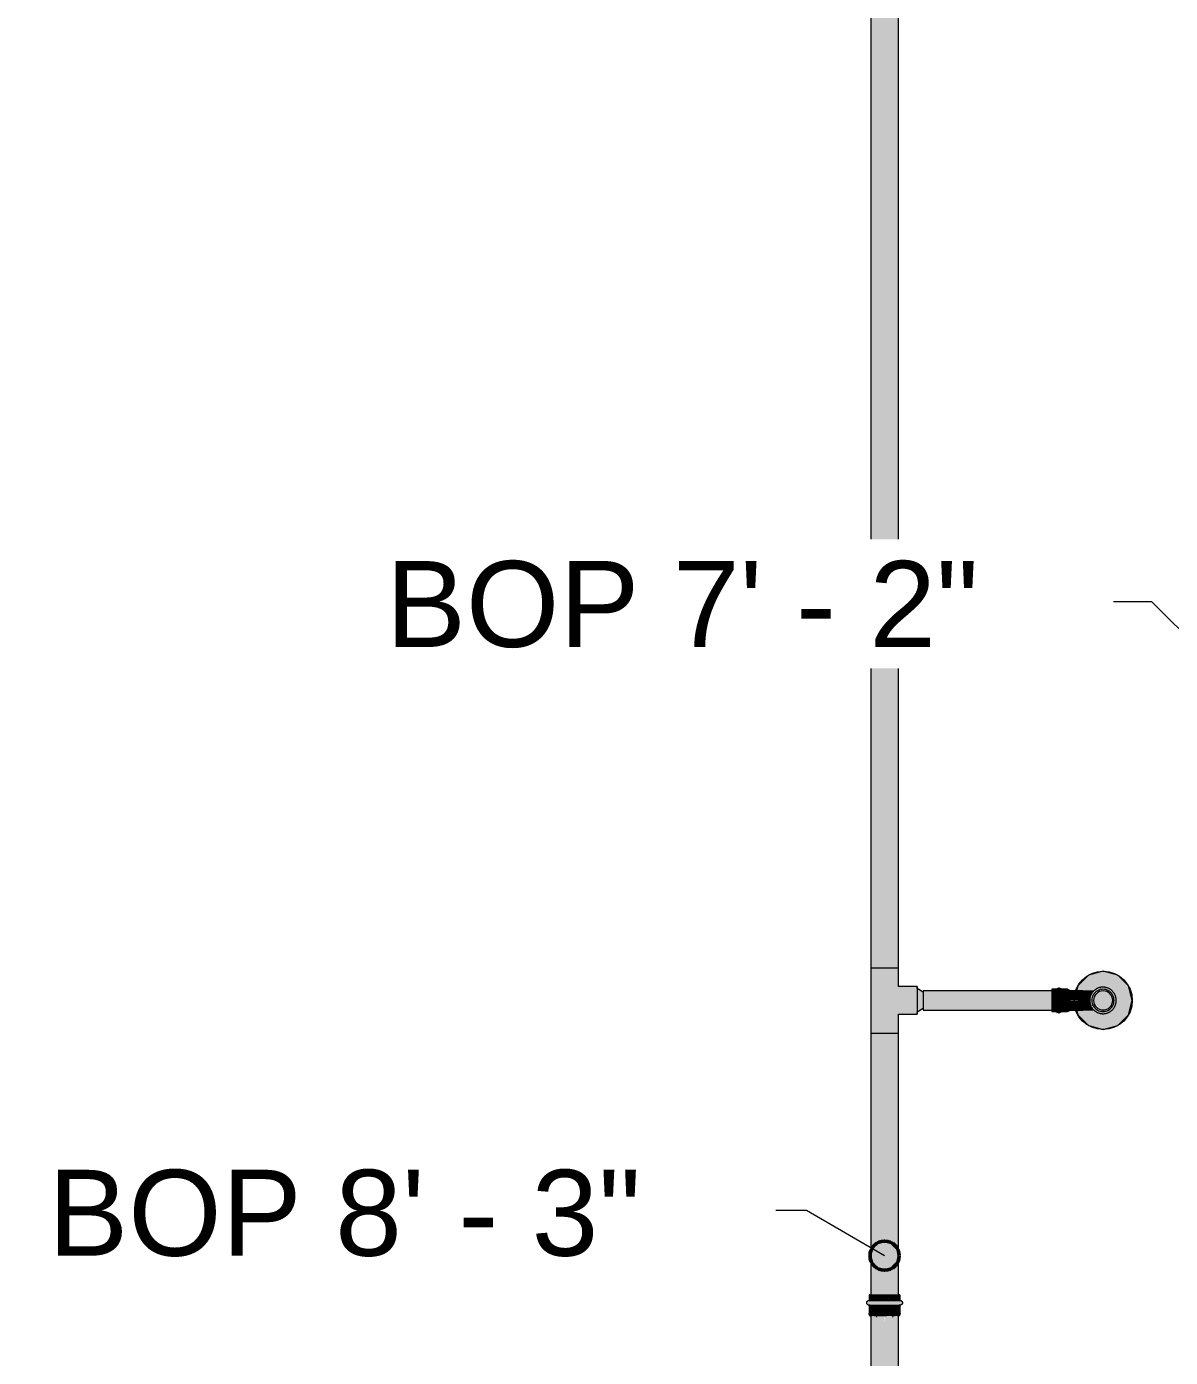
# Model space of a CAD drawing. Header units: inches. Extents: x -3385 to 41, y 7 to 1342.
# Drawn here: x -377.9 to -299.4, y 223.2 to 314.6 of the extents above; entities that cross this region are included whole.
import ezdxf

# ---------------------------------------------------------------- set-up
doc = ezdxf.new("R2010")
doc.units = ezdxf.units.IN
doc.header["$MEASUREMENT"] = 0
for name, color, linetype, lineweight in [('A-ANNO-NOTE', 131, 'Continuous', 9), ('G-ANNO-DIMS', 111, 'Continuous', 9), ('P-PIPE', 3, 'Continuous', 9)]:
    doc.layers.add(name, color=color, linetype=linetype, lineweight=lineweight)
doc.styles.add('Arial', font='arial.ttf', dxfattribs={"height": 5.901198})

# ---------------------------------------------------------------- blocks, each defined once
blk = doc.blocks.new('Victaulic-VicPress316-Elbow 90-45deg Style P568_P571 - Standard-1202908-LOWER PARKING')
at = {"layer": 'P-PIPE'}
for points in [[(-319, 227.155), (-319, 227.53), (-320.007, 227.53), (-320.007, 227.155), (-319.311, 227.155)], [(-319, 226.826), (-319, 227.155), (-320.047, 227.142), (-320.166, 227.103), (-320.223, 226.99), (-320.165, 226.937), (-320.007, 226.826), (-319.233, 226.826)], [(-319.234, 226.269), (-319, 226.269), (-319.004, 226.826), (-320.007, 226.826), (-320.007, 226.269), (-319.311, 226.269)], [(-319, 226.826), (-317.993, 226.826), (-317.776, 226.99), (-317.834, 227.103), (-318.029, 227.155), (-318.378, 227.155), (-318.378, 227.155), (-319, 227.155), (-319, 226.908)], [(-318.821, 226.269), (-317.993, 226.269), (-317.993, 226.826), (-319, 226.826), (-319, 226.269)], [(-319, 226.051), (-319, 226.269), (-319.311, 226.269), (-319.311, 226.269), (-320.007, 226.269), (-320.03, 226.151), (-319.981, 226.091), (-319.891, 226.051), (-319.82, 226.081), (-319.537, 226.051), (-319.469, 226.068), (-319.211, 226.069), (-319.001, 226.051)], [(-319, 223.661), (-319.007, 226.052), (-319.4, 226.072), (-319.674, 226.071), (-319.832, 226.08), (-319.903, 226.051), (-319.95, 226.075), (-319.936, 223.661), (-319.165, 223.661)], [(-319, 226.051), (-318.993, 226.052), (-318.721, 226.083), (-318.389, 226.06), (-318.269, 226.074), (-318.153, 226.077), (-318.093, 226.053), (-317.993, 226.114), (-317.97, 226.151), (-317.993, 226.269), (-319, 226.269), (-319, 226.099)], [(-319, 223.661), (-318.05, 223.661), (-318.05, 226.075), (-318.109, 226.051), (-318.185, 226.081), (-318.271, 226.074), (-318.345, 226.071), (-318.463, 226.051), (-318.562, 226.067), (-318.796, 226.08), (-319, 226.051), (-319, 225.959)], [(-319, 221.127), (-319, 223.661), (-319.95, 223.661), (-319.95, 223.661), (-319.936, 221.683), (-319.893, 221.57), (-319.823, 221.463), (-319.728, 221.367), (-319.611, 221.285), (-319.475, 221.217), (-319.325, 221.168), (-319.165, 221.138)], [(-319, 221.127), (-318.835, 221.138), (-318.675, 221.168), (-318.525, 221.217), (-318.344, 221.316), (-318.272, 221.367), (-318.177, 221.463), (-318.107, 221.57), (-318.064, 221.683), (-318.05, 221.799), (-318.064, 223.661), (-319, 223.661), (-319, 221.138)], [(-319, 219.61), (-319, 221.127), (-319.165, 221.138), (-319.325, 221.168), (-319.475, 221.217), (-319.622, 221.293), (-319.77, 221.41), (-319.823, 221.463), (-319.893, 221.57), (-319.936, 221.683), (-319.95, 221.799), (-319.948, 220.272), (-319.903, 220.076), (-319.882, 220.052), (-319.809, 219.938), (-319.622, 219.784), (-319.453, 219.697), (-319.234, 219.635), (-319.024, 219.615)], [(-319, 219.61), (-318.974, 219.616), (-318.689, 219.656), (-318.442, 219.739), (-318.378, 219.784), (-318.32, 219.818), (-318.167, 219.967), (-318.08, 220.123), (-318.05, 220.289), (-318.064, 221.683), (-318.107, 221.57), (-318.177, 221.463), (-318.272, 221.367), (-318.389, 221.285), (-318.525, 221.217), (-318.689, 221.165), (-318.835, 221.138), (-319, 221.127), (-319, 219.614)], [(-319.335, 218.568), (-319, 218.58), (-319.009, 218.813), (-319.624, 218.956), (-320.007, 219.33), (-320.007, 219.411), (-320.103, 219.537), (-320.171, 219.636), (-320.178, 219.675), (-320.223, 219.446), (-320.172, 219.223), (-320.08, 219.031), (-319.888, 218.822), (-319.675, 218.683)], [(-319, 218.58), (-318.76, 218.597), (-318.323, 218.684), (-318.12, 218.809), (-317.884, 219.086), (-317.776, 219.446), (-317.828, 219.642), (-317.829, 219.636), (-317.993, 219.41), (-317.993, 219.329), (-318.379, 218.954), (-319, 218.811), (-319, 218.597)], [(-319, 218.315), (-319.001, 218.58), (-319.371, 218.58), (-319.709, 218.706), (-319.925, 218.862), (-320.007, 218.946), (-319.996, 218.822), (-319.622, 218.458), (-319.205, 218.362)], [(-319, 218.315), (-318.378, 218.458), (-317.993, 218.832), (-317.993, 218.953), (-318.153, 218.788), (-318.325, 218.684), (-318.923, 218.586), (-319, 218.568), (-319, 218.543)]]:
    blk.add_hatch(color=256, dxfattribs=at).paths.add_polyline_path(points, flags=0)
h = blk.add_hatch(color=256, dxfattribs=at)
h.paths.add_polyline_path([(-318.795, 227.53), (-318.689, 227.155), (-317.993, 227.155), (-317.993, 227.53), (-318.689, 227.53)], flags=0)
h.paths.add_polyline_path([(-319, 227.155), (-318.729, 227.297), (-318.795, 227.53), (-319, 227.53)], flags=0)
h.paths.add_polyline_path([(-319, 227.155), (-318.689, 227.155), (-318.729, 227.297)], flags=0)
h = blk.add_hatch(color=256, dxfattribs=at)
h.paths.add_polyline_path([(-319.178, 219.274), (-319.096, 219.292), (-319.209, 219.347), (-319.41, 219.399), (-319.536, 219.391), (-319.311, 219.299), (-319.179, 219.274)], flags=0)
h.paths.add_polyline_path([(-319.683, 219.471), (-319.713, 219.525), (-319.863, 219.684), (-319.947, 219.725), (-319.91, 219.665), (-319.706, 219.482)], flags=0)
h.paths.add_polyline_path([(-320.007, 219.849), (-320.007, 220.196), (-320.028, 220.047), (-320.015, 219.86)], flags=0)
h = blk.add_hatch(color=256, dxfattribs=at)
h.paths.add_polyline_path([(-318.891, 219.293), (-318.753, 219.298), (-318.479, 219.383), (-318.468, 219.393), (-318.633, 219.39), (-318.795, 219.34), (-318.882, 219.302)], flags=0)
h.paths.add_polyline_path([(-318.315, 219.473), (-318.271, 219.504), (-318.047, 219.736), (-318.072, 219.728), (-318.185, 219.642), (-318.315, 219.473)], flags=0)
h.paths.add_polyline_path([(-317.993, 219.864), (-317.97, 219.991), (-317.993, 220.196), (-317.993, 219.984)], flags=0)
for p, q in [((-320.059, 227.53), (-320.059, 227.155)), ((-317.941, 227.155), (-317.941, 227.53)), ((-320.059, 226.826), (-320.059, 226.269)), ((-317.941, 226.269), (-317.941, 226.826)), ((-319.95, 226.095), (-319.95, 223.661)), ((-318.05, 223.661), (-318.05, 226.098)), ((-319.95, 221.799), (-319.95, 220.092)), ((-318.05, 220.092), (-318.05, 221.799)), ((-320.059, 219.955), (-320.059, 219.809)), ((-317.941, 219.81), (-317.941, 219.955))]:
    blk.add_line(p, q, dxfattribs=at)
at = {"layer": 'P-PIPE', "flags": 128}
for points in [[(-320.059, 226.826), (-320.066, 226.826), (-320.072, 226.826), (-320.079, 226.827), (-320.085, 226.828), (-320.092, 226.829), (-320.098, 226.831), (-320.104, 226.832), (-320.111, 226.834), (-320.117, 226.836), (-320.123, 226.839), (-320.129, 226.842), (-320.135, 226.844), (-320.141, 226.848), (-320.146, 226.851), (-320.152, 226.855), (-320.157, 226.858), (-320.162, 226.862), (-320.167, 226.867), (-320.172, 226.871), (-320.177, 226.876), (-320.181, 226.881), (-320.186, 226.886), (-320.19, 226.891), (-320.194, 226.896), (-320.197, 226.902), (-320.201, 226.907), (-320.204, 226.913), (-320.207, 226.919), (-320.21, 226.925), (-320.212, 226.931), (-320.215, 226.937), (-320.217, 226.943), (-320.218, 226.95), (-320.22, 226.956), (-320.221, 226.962), (-320.222, 226.969), (-320.223, 226.975), (-320.223, 226.982), (-320.223, 226.989), (-320.223, 226.995), (-320.223, 227.002), (-320.222, 227.008), (-320.222, 227.015), (-320.221, 227.021), (-320.219, 227.028), (-320.218, 227.034), (-320.216, 227.04), (-320.214, 227.047), (-320.211, 227.053), (-320.209, 227.059), (-320.206, 227.065), (-320.203, 227.071), (-320.199, 227.076), (-320.196, 227.082), (-320.192, 227.087), (-320.188, 227.092), (-320.184, 227.098), (-320.179, 227.102), (-320.175, 227.107), (-320.17, 227.112), (-320.165, 227.116), (-320.16, 227.12), (-320.155, 227.124), (-320.149, 227.128), (-320.144, 227.131), (-320.138, 227.135), (-320.132, 227.138), (-320.126, 227.14), (-320.12, 227.143), (-320.114, 227.145), (-320.108, 227.147), (-320.102, 227.149), (-320.095, 227.151), (-320.089, 227.152), (-320.082, 227.153), (-320.076, 227.154), (-320.069, 227.155), (-320.063, 227.155), (-320.059, 227.155)], [(-319, 227.155), (-319.042, 227.155), (-319.085, 227.155), (-319.127, 227.155), (-319.169, 227.155), (-319.21, 227.155), (-319.252, 227.155), (-319.293, 227.155), (-319.333, 227.155), (-319.373, 227.155), (-319.412, 227.155), (-319.451, 227.155), (-319.489, 227.155), (-319.526, 227.155), (-319.562, 227.155), (-319.598, 227.155), (-319.632, 227.155), (-319.666, 227.155), (-319.698, 227.155), (-319.73, 227.155), (-319.76, 227.155), (-319.789, 227.155), (-319.816, 227.155), (-319.843, 227.155), (-319.867, 227.155), (-319.891, 227.155), (-319.913, 227.155), (-319.934, 227.155), (-319.953, 227.155), (-319.971, 227.155), (-319.987, 227.155), (-320.002, 227.155), (-320.015, 227.155), (-320.026, 227.155), (-320.036, 227.155), (-320.044, 227.155), (-320.05, 227.155), (-320.055, 227.155), (-320.058, 227.155), (-320.059, 227.155), (-320.059, 227.155)], [(-320.059, 227.155), (-320.058, 227.155), (-320.056, 227.155), (-320.051, 227.155), (-320.045, 227.155), (-320.038, 227.155), (-320.029, 227.155), (-320.018, 227.155), (-320.005, 227.155)], [(-320.002, 226.826), (-320.015, 226.826), (-320.026, 226.826), (-320.036, 226.826), (-320.044, 226.826), (-320.05, 226.826), (-320.055, 226.826), (-320.058, 226.826), (-320.059, 226.826), (-320.059, 226.826)], [(-320.059, 226.826), (-320.058, 226.826), (-320.056, 226.826), (-320.051, 226.826), (-320.045, 226.826), (-320.038, 226.826), (-320.029, 226.826), (-320.018, 226.826), (-320.005, 226.826), (-319.991, 226.826), (-319.975, 226.826), (-319.958, 226.826), (-319.939, 226.826), (-319.919, 226.826), (-319.897, 226.826), (-319.874, 226.826), (-319.849, 226.826), (-319.823, 226.826), (-319.796, 226.826), (-319.768, 226.826), (-319.738, 226.826), (-319.707, 226.826), (-319.675, 226.826), (-319.642, 226.826), (-319.607, 226.826), (-319.572, 226.826), (-319.536, 226.826), (-319.499, 226.826), (-319.461, 226.826), (-319.423, 226.826), (-319.384, 226.826), (-319.344, 226.826), (-319.304, 226.826), (-319.263, 226.826), (-319.222, 226.826), (-319.18, 226.826), (-319.138, 226.826), (-319.096, 226.826), (-319.054, 226.826), (-319.011, 226.826), (-319, 226.826)], [(-317.941, 227.155), (-317.942, 227.155), (-317.944, 227.155), (-317.949, 227.155), (-317.954, 227.155), (-317.962, 227.155), (-317.971, 227.155), (-317.982, 227.155), (-317.995, 227.155), (-318.009, 227.155), (-318.025, 227.155), (-318.042, 227.155), (-318.061, 227.155), (-318.081, 227.155), (-318.103, 227.155), (-318.126, 227.155), (-318.151, 227.155), (-318.177, 227.155), (-318.204, 227.155), (-318.232, 227.155), (-318.262, 227.155), (-318.293, 227.155), (-318.325, 227.155), (-318.358, 227.155), (-318.393, 227.155), (-318.428, 227.155), (-318.464, 227.155), (-318.501, 227.155), (-318.539, 227.155), (-318.577, 227.155), (-318.616, 227.155), (-318.656, 227.155), (-318.696, 227.155), (-318.737, 227.155), (-318.778, 227.155), (-318.82, 227.155), (-318.862, 227.155), (-318.904, 227.155), (-318.946, 227.155), (-318.989, 227.155), (-319, 227.155)], [(-319, 226.826), (-318.958, 226.826), (-318.915, 226.826), (-318.873, 226.826), (-318.831, 226.826), (-318.79, 226.826), (-318.748, 226.826), (-318.707, 226.826), (-318.667, 226.826), (-318.627, 226.826), (-318.588, 226.826), (-318.549, 226.826), (-318.511, 226.826), (-318.474, 226.826), (-318.437, 226.826), (-318.402, 226.826), (-318.368, 226.826), (-318.334, 226.826), (-318.302, 226.826), (-318.27, 226.826), (-318.24, 226.826), (-318.211, 226.826), (-318.184, 226.826), (-318.157, 226.826), (-318.132, 226.826), (-318.109, 226.826), (-318.087, 226.826), (-318.066, 226.826), (-318.047, 226.826), (-318.029, 226.826), (-318.013, 226.826), (-317.998, 226.826), (-317.985, 226.826), (-317.974, 226.826), (-317.964, 226.826), (-317.956, 226.826), (-317.95, 226.826), (-317.945, 226.826), (-317.942, 226.826), (-317.941, 226.826), (-317.941, 226.826)], [(-317.998, 227.155), (-317.985, 227.155), (-317.974, 227.155), (-317.964, 227.155), (-317.956, 227.155), (-317.95, 227.155), (-317.945, 227.155), (-317.942, 227.155), (-317.941, 227.155), (-317.941, 227.155)], [(-317.941, 226.826), (-317.942, 226.826), (-317.944, 226.826), (-317.949, 226.826), (-317.954, 226.826), (-317.962, 226.826), (-317.971, 226.826), (-317.982, 226.826), (-317.995, 226.826)], [(-317.941, 227.155), (-317.934, 227.155), (-317.928, 227.154), (-317.921, 227.154), (-317.915, 227.153), (-317.908, 227.152), (-317.902, 227.15), (-317.896, 227.148), (-317.889, 227.147), (-317.883, 227.144), (-317.877, 227.142), (-317.871, 227.139), (-317.865, 227.136), (-317.859, 227.133), (-317.854, 227.13), (-317.848, 227.126), (-317.843, 227.122), (-317.838, 227.118), (-317.832, 227.114), (-317.828, 227.11), (-317.823, 227.105), (-317.818, 227.1), (-317.814, 227.095), (-317.81, 227.09), (-317.806, 227.085), (-317.803, 227.079), (-317.799, 227.074), (-317.796, 227.068), (-317.793, 227.062), (-317.79, 227.056), (-317.788, 227.05), (-317.785, 227.044), (-317.783, 227.038), (-317.782, 227.031), (-317.78, 227.025), (-317.779, 227.018), (-317.778, 227.012), (-317.777, 227.005), (-317.777, 226.999), (-317.776, 226.992), (-317.777, 226.986), (-317.777, 226.979), (-317.777, 226.972), (-317.778, 226.966), (-317.779, 226.959), (-317.781, 226.953), (-317.782, 226.947), (-317.784, 226.94), (-317.786, 226.934), (-317.789, 226.928), (-317.791, 226.922), (-317.794, 226.916), (-317.797, 226.91), (-317.801, 226.905), (-317.804, 226.899), (-317.808, 226.894), (-317.812, 226.888), (-317.816, 226.883), (-317.821, 226.878), (-317.825, 226.874), (-317.83, 226.869), (-317.835, 226.865), (-317.84, 226.861), (-317.845, 226.857), (-317.851, 226.853), (-317.856, 226.849), (-317.862, 226.846), (-317.868, 226.843), (-317.874, 226.84), (-317.88, 226.838), (-317.886, 226.835), (-317.892, 226.833), (-317.898, 226.831), (-317.905, 226.83), (-317.911, 226.829), (-317.918, 226.828), (-317.924, 226.827), (-317.931, 226.826), (-317.937, 226.826), (-317.941, 226.826)], [(-319.95, 226.051), (-319.959, 226.058), (-319.967, 226.065), (-319.975, 226.073), (-319.983, 226.08), (-319.99, 226.088), (-319.997, 226.097), (-320.004, 226.105), (-320.01, 226.114), (-320.016, 226.123), (-320.022, 226.132), (-320.027, 226.142), (-320.032, 226.152), (-320.037, 226.161), (-320.041, 226.172), (-320.045, 226.182), (-320.048, 226.192), (-320.051, 226.203), (-320.053, 226.213), (-320.055, 226.224), (-320.057, 226.235), (-320.058, 226.246), (-320.059, 226.257), (-320.059, 226.267), (-320.059, 226.269)], [(-317.941, 226.269), (-317.941, 226.259), (-317.942, 226.248), (-317.943, 226.237), (-317.944, 226.226), (-317.946, 226.215), (-317.949, 226.205), (-317.952, 226.194), (-317.955, 226.184), (-317.958, 226.173), (-317.962, 226.163), (-317.967, 226.153), (-317.972, 226.144), (-317.977, 226.134), (-317.983, 226.125), (-317.989, 226.116), (-317.995, 226.107), (-318.002, 226.098), (-318.009, 226.09), (-318.016, 226.082), (-318.024, 226.074), (-318.032, 226.066), (-318.04, 226.059), (-318.048, 226.053), (-318.05, 226.051)], [(-319.95, 223.661), (-319.95, 223.556), (-319.95, 223.451), (-319.95, 223.346), (-319.95, 223.242), (-319.95, 223.138), (-319.95, 223.035), (-319.95, 222.933), (-319.95, 222.833), (-319.95, 222.734), (-319.95, 222.636), (-319.95, 222.54), (-319.95, 222.445), (-319.95, 222.353), (-319.95, 222.262), (-319.95, 222.174), (-319.95, 222.089), (-319.95, 222.006), (-319.95, 221.925), (-319.95, 221.847), (-319.95, 221.799)], [(-318.05, 221.799), (-318.05, 221.875), (-318.05, 221.954), (-318.05, 222.036), (-318.05, 222.12), (-318.05, 222.206), (-318.05, 222.295), (-318.05, 222.386), (-318.05, 222.479), (-318.05, 222.574), (-318.05, 222.671), (-318.05, 222.77), (-318.05, 222.869), (-318.05, 222.97), (-318.05, 223.073), (-318.05, 223.176), (-318.05, 223.28), (-318.05, 223.384), (-318.05, 223.489), (-318.05, 223.594), (-318.05, 223.661)], [(-320.007, 220.214), (-320.018, 220.186), (-320.03, 220.151), (-320.04, 220.114), (-320.048, 220.078), (-320.053, 220.041), (-320.057, 220.003), (-320.059, 219.965), (-320.059, 219.955)], [(-317.941, 219.955), (-317.942, 219.993), (-317.945, 220.03), (-317.95, 220.068), (-317.958, 220.105), (-317.967, 220.141), (-317.978, 220.177), (-317.992, 220.212)], [(-320.181, 219.687), (-320.193, 219.65), (-320.203, 219.612), (-320.212, 219.573), (-320.218, 219.535), (-320.222, 219.495), (-320.223, 219.456), (-320.223, 219.417), (-320.22, 219.378), (-320.215, 219.339), (-320.208, 219.3), (-320.199, 219.262), (-320.187, 219.224), (-320.174, 219.187), (-320.159, 219.15), (-320.141, 219.114), (-320.122, 219.079), (-320.101, 219.045), (-320.078, 219.011), (-320.054, 218.979), (-320.028, 218.947), (-320, 218.916), (-319.971, 218.887), (-319.94, 218.858), (-319.908, 218.831), (-319.875, 218.805), (-319.84, 218.779), (-319.805, 218.755), (-319.768, 218.732), (-319.73, 218.711), (-319.691, 218.69), (-319.651, 218.671), (-319.61, 218.652), (-319.569, 218.636), (-319.526, 218.62), (-319.483, 218.605), (-319.439, 218.592), (-319.395, 218.58), (-319.35, 218.57), (-319.304, 218.56), (-319.259, 218.552), (-319.212, 218.546), (-319.166, 218.54), (-319.119, 218.536), (-319.072, 218.534), (-319.025, 218.532), (-319, 218.532)], [(-319, 218.532), (-318.953, 218.533), (-318.906, 218.535), (-318.859, 218.538), (-318.813, 218.543), (-318.766, 218.549), (-318.72, 218.556), (-318.675, 218.565), (-318.629, 218.574), (-318.585, 218.586), (-318.54, 218.598), (-318.497, 218.612), (-318.454, 218.627), (-318.412, 218.643), (-318.371, 218.661), (-318.33, 218.679), (-318.291, 218.699), (-318.252, 218.72), (-318.215, 218.743), (-318.179, 218.766), (-318.143, 218.791), (-318.109, 218.817), (-318.077, 218.843), (-318.045, 218.871), (-318.016, 218.9), (-317.987, 218.93), (-317.96, 218.961), (-317.935, 218.993), (-317.911, 219.026), (-317.889, 219.06), (-317.869, 219.095), (-317.85, 219.13), (-317.834, 219.167), (-317.819, 219.204), (-317.807, 219.241), (-317.797, 219.279), (-317.788, 219.318), (-317.782, 219.357), (-317.778, 219.396), (-317.777, 219.435), (-317.777, 219.474), (-317.78, 219.513), (-317.785, 219.552), (-317.792, 219.591), (-317.801, 219.629), (-317.812, 219.667), (-317.819, 219.687)]]:
    blk.add_lwpolyline(points, dxfattribs=at)
at = {"layer": 'P-PIPE'}
for centre, major_axis, ratio, start_param, end_param in [((-319, 227.53), (1.059, 0), 0.000191, 2.827433, 4.712389), ((-319, 227.53), (1.059, 0), 0.000191, 4.712389, 6.597345), ((-319, 227.155), (1.059, 0), 0.000191, 2.827433, 4.712389), ((-319, 226.826), (1.059, 0), 0.000191, 2.827433, 4.712389), ((-319, 227.155), (-1.059, 0), 0.000191, 1.570796, 3.455752), ((-319, 226.826), (1.059, 0), 0.000191, 4.712389, 6.597345), ((-319, 226.051), (0.95, 0), 0.000191, 4.055861, 4.108072), ((-319, 226.051), (0.95, 0), 0.000191, 5.316706, 5.368917), ((-319, 219.562), (1.059, 0), 0.707242, 3.310828, 3.455752), ((-319, 219.562), (1.059, 0), 0.707242, 5.969026, 6.113249), ((-319, 219.064), (1.059, 0), 0.707242, 3.236658, 4.712389), ((-319, 219.064), (1.059, 0), 0.707242, 4.712389, 6.190889)]:
    blk.add_ellipse(centre, major_axis=major_axis, ratio=ratio, start_param=start_param, end_param=end_param, dxfattribs=at)
blk = doc.blocks.new('Victaulic-VicPress316-Elbow 90-45deg Style P568_P571 - Standard-1203203-LOWER PARKING')
at = {"layer": 'P-PIPE'}
for points in [[(-307.523, 247.743), (-307.185, 247.743), (-307.184, 248.509), (-307.52, 248.509), (-307.523, 247.878)], [(-307.185, 247.743), (-306.894, 247.743), (-306.892, 248.511), (-306.951, 248.608), (-307.036, 248.654), (-307.137, 248.592), (-307.181, 248.509), (-307.184, 247.878)], [(-306.894, 247.743), (-306.442, 247.743), (-306.44, 248.509), (-306.891, 248.496), (-306.893, 247.844)], [(-306.224, 247.743), (-306.226, 247.756), (-306.252, 247.918), (-306.242, 248.098), (-306.247, 248.173), (-306.225, 248.212), (-306.254, 248.335), (-306.245, 248.385), (-306.222, 248.401), (-306.3, 248.462), (-306.439, 248.509), (-306.442, 247.743), (-306.272, 247.743)], [(-303.101, 247.743), (-303.116, 247.91), (-303.174, 248.092), (-303.343, 248.361), (-303.55, 248.523), (-303.68, 248.592), (-303.854, 248.637), (-304.034, 248.654), (-304.192, 248.602), (-304.346, 248.592), (-304.557, 248.47), (-304.683, 248.361), (-304.863, 248.071), (-304.909, 247.91), (-304.923, 247.743), (-304.78, 247.746), (-304.555, 248.285), (-304.013, 248.509), (-303.471, 248.285), (-303.247, 247.743), (-303.174, 247.743)], [(-303.269, 247.743), (-303.25, 247.746), (-303.473, 248.285), (-304.015, 248.509), (-304.557, 248.285), (-304.781, 247.743), (-304.672, 247.743), (-304.657, 247.799), (-304.629, 247.945), (-304.568, 248.083), (-304.432, 248.238), (-304.301, 248.323), (-304.173, 248.377), (-304.003, 248.4), (-303.833, 248.379), (-303.67, 248.311), (-303.533, 248.204), (-303.423, 248.053), (-303.366, 247.916), (-303.342, 247.743)], [(-307.52, 246.976), (-307.182, 246.99), (-307.185, 247.743), (-307.523, 247.743), (-307.52, 246.99)], [(-307.036, 246.831), (-306.937, 246.894), (-306.89, 246.976), (-306.894, 247.743), (-307.185, 247.743), (-307.181, 246.976), (-307.127, 246.878), (-307.037, 246.832)], [(-306.89, 246.976), (-306.439, 246.99), (-306.442, 247.743), (-306.894, 247.743), (-306.891, 247.016)], [(-306.439, 246.976), (-306.36, 246.99), (-306.224, 247.086), (-306.254, 247.125), (-306.243, 247.219), (-306.227, 247.283), (-306.246, 247.32), (-306.247, 247.518), (-306.244, 247.627), (-306.224, 247.743), (-306.442, 247.743), (-306.439, 246.99)], [(-305.581, 247.743), (-305.396, 247.743), (-305.393, 248.4), (-306.24, 248.389), (-306.257, 248.376), (-306.239, 248.256), (-306.227, 248.203), (-306.247, 248.173), (-306.246, 247.977), (-306.252, 247.901), (-306.224, 247.743)], [(-303.991, 246.831), (-303.834, 246.883), (-303.68, 246.894), (-303.473, 247.012), (-303.343, 247.124), (-303.162, 247.414), (-303.174, 247.743), (-303.248, 247.739), (-303.473, 247.2), (-304.015, 246.976), (-304.557, 247.201), (-304.781, 247.743), (-304.852, 247.743), (-304.863, 247.414), (-304.683, 247.124), (-304.48, 246.965), (-304.346, 246.894), (-304.171, 246.849)], [(-304.015, 246.976), (-303.473, 247.201), (-303.248, 247.743), (-303.343, 247.743), (-303.364, 247.576), (-303.433, 247.411), (-303.544, 247.272), (-303.676, 247.172), (-303.827, 247.109), (-304.023, 247.089), (-304.167, 247.107), (-304.338, 247.175), (-304.488, 247.299), (-304.581, 247.424), (-304.644, 247.585), (-304.672, 247.743), (-304.78, 247.739), (-304.557, 247.201), (-304.278, 247.085)], [(-303.261, 247.775), (-303.262, 247.779), (-303.283, 247.828)]]:
    blk.add_hatch(color=256, dxfattribs=at).paths.add_polyline_path(points, flags=0)
h = blk.add_hatch(color=256, dxfattribs=at)
h.paths.add_polyline_path([(-305.396, 247.518), (-305.396, 247.518), (-305.396, 247.518)], flags=0)
h.paths.add_polyline_path([(-306.219, 247.085), (-305.393, 247.097), (-305.396, 247.743), (-306.226, 247.73), (-306.252, 247.568), (-306.242, 247.387), (-306.247, 247.313), (-306.225, 247.273), (-306.255, 247.169), (-306.253, 247.107), (-306.221, 247.085)], flags=0)
h = blk.add_hatch(color=256, dxfattribs=at)
h.paths.add_polyline_path([(-305.396, 247.743), (-304.925, 247.743), (-304.891, 247.975), (-304.837, 248.117), (-304.683, 248.361), (-304.638, 248.4), (-305.393, 248.39), (-305.396, 247.857)], flags=0)
h.paths.add_polyline_path([(-304.672, 247.743), (-304.667, 247.743), (-304.668, 247.752)], flags=0)
h = blk.add_hatch(color=256, dxfattribs=at)
h.paths.add_polyline_path([(-305.393, 247.085), (-304.647, 247.093), (-304.683, 247.124), (-304.863, 247.414), (-304.863, 247.743), (-305.396, 247.743), (-305.393, 247.095)], flags=0)
h.paths.add_polyline_path([(-305.393, 247.095), (-305.393, 247.095), (-305.393, 247.095)], flags=0)
for p, q in [((-307.181, 248.509), (-307.52, 248.509)), ((-306.439, 248.509), (-306.89, 248.509)), ((-306.439, 248.509), (-306.221, 248.4)), ((-304.012, 248.509), (-304.013, 248.509)), ((-304.008, 248.509), (-304.01, 248.509)), ((-305.393, 248.4), (-306.288, 248.4)), ((-304.004, 248.4), (-304.008, 248.4)), ((-307.52, 246.976), (-307.181, 246.976)), ((-306.89, 246.976), (-306.439, 246.976)), ((-306.439, 246.976), (-306.221, 247.085)), ((-306.285, 247.085), (-305.393, 247.085)), ((-304.016, 246.976), (-304.015, 246.976)), ((-304.014, 246.976), (-304.012, 246.976)), ((-304.011, 247.085), (-304.007, 247.085)), ((-303.972, 247.086), (-303.999, 247.085))]:
    blk.add_line(p, q, dxfattribs=at)
at = {"layer": 'P-PIPE', "flags": 128}
for points in [[(-306.889, 248.469), (-306.89, 248.479), (-306.89, 248.488), (-306.89, 248.495), (-306.89, 248.502), (-306.89, 248.507), (-306.89, 248.513), (-306.891, 248.52), (-306.9, 248.562), (-307.18, 248.529), (-307.181, 248.516), (-307.182, 248.51), (-307.182, 248.505), (-307.182, 248.499), (-307.182, 248.492), (-307.182, 248.484), (-307.182, 248.475), (-307.183, 248.465), (-307.183, 248.453), (-307.183, 248.441), (-307.183, 248.428), (-307.183, 248.413), (-307.183, 248.398), (-307.183, 248.381), (-307.183, 248.363), (-307.183, 248.345), (-307.184, 248.325), (-307.184, 248.305), (-307.184, 248.283), (-307.184, 248.261), (-307.184, 248.238), (-307.184, 248.214), (-307.184, 248.19), (-307.184, 248.164), (-307.184, 248.138), (-307.184, 248.112), (-307.184, 248.084), (-307.184, 248.057), (-307.184, 248.028), (-307.184, 248), (-307.184, 247.971), (-307.185, 247.941), (-307.185, 247.911), (-307.185, 247.881), (-307.185, 247.851), (-307.185, 247.821), (-307.185, 247.79), (-307.185, 247.759), (-307.185, 247.743)], [(-303.101, 247.743), (-303.101, 247.779), (-303.104, 247.816), (-303.107, 247.852), (-303.112, 247.888), (-303.119, 247.924), (-303.127, 247.96), (-303.136, 247.995), (-303.147, 248.03), (-303.159, 248.064), (-303.173, 248.098), (-303.187, 248.131), (-303.204, 248.164), (-303.221, 248.196), (-303.24, 248.227), (-303.26, 248.258), (-303.281, 248.287), (-303.303, 248.316), (-303.327, 248.344), (-303.352, 248.371), (-303.377, 248.397), (-303.404, 248.422), (-303.432, 248.446), (-303.46, 248.468), (-303.49, 248.49), (-303.52, 248.51), (-303.551, 248.529), (-303.583, 248.547), (-303.615, 248.564), (-303.648, 248.579), (-303.682, 248.593), (-303.716, 248.605), (-303.751, 248.616), (-303.786, 248.626), (-303.822, 248.635), (-303.858, 248.641), (-303.894, 248.647), (-303.93, 248.651), (-303.966, 248.654), (-304.003, 248.655), (-304.039, 248.654), (-304.076, 248.653), (-304.112, 248.649), (-304.148, 248.645), (-304.184, 248.638), (-304.22, 248.631), (-304.255, 248.622), (-304.29, 248.612), (-304.325, 248.6), (-304.359, 248.587), (-304.392, 248.572), (-304.425, 248.556), (-304.457, 248.539), (-304.489, 248.521), (-304.519, 248.501), (-304.549, 248.48), (-304.578, 248.458), (-304.607, 248.435), (-304.634, 248.411), (-304.66, 248.385), (-304.685, 248.359), (-304.709, 248.331), (-304.732, 248.303), (-304.754, 248.274), (-304.775, 248.244), (-304.794, 248.213), (-304.812, 248.181), (-304.829, 248.149), (-304.845, 248.116), (-304.859, 248.082), (-304.872, 248.048), (-304.883, 248.014), (-304.894, 247.979), (-304.902, 247.943), (-304.91, 247.907), (-304.915, 247.871), (-304.92, 247.835), (-304.923, 247.799), (-304.924, 247.762), (-304.925, 247.743)], [(-307.185, 247.743), (-307.185, 247.712), (-307.185, 247.681), (-307.185, 247.651), (-307.185, 247.621), (-307.185, 247.59), (-307.185, 247.56), (-307.185, 247.531), (-307.184, 247.501), (-307.184, 247.472), (-307.184, 247.444), (-307.184, 247.416), (-307.184, 247.388), (-307.184, 247.362), (-307.184, 247.335), (-307.184, 247.31), (-307.184, 247.285), (-307.184, 247.26), (-307.184, 247.237), (-307.184, 247.214), (-307.184, 247.192), (-307.184, 247.171), (-307.183, 247.151), (-307.183, 247.132), (-307.183, 247.114), (-307.183, 247.097), (-307.183, 247.081), (-307.183, 247.066), (-307.183, 247.052), (-307.183, 247.039), (-307.183, 247.027), (-307.182, 247.016), (-307.182, 247.006), (-307.182, 246.998), (-307.182, 246.99), (-307.182, 246.984), (-307.182, 246.978), (-307.182, 246.973), (-307.181, 246.965), (-307.172, 246.924), (-306.892, 246.956), (-306.89, 246.969), (-306.89, 246.975), (-306.89, 246.981), (-306.89, 246.987), (-306.89, 246.994), (-306.89, 247.002), (-306.889, 247.011)], [(-305.393, 248.4), (-305.337, 248.4), (-305.282, 248.4), (-305.226, 248.4), (-305.171, 248.4), (-305.116, 248.4), (-305.062, 248.4), (-305.008, 248.4), (-304.955, 248.4), (-304.903, 248.4), (-304.851, 248.4), (-304.8, 248.4), (-304.75, 248.4), (-304.702, 248.4), (-304.654, 248.4), (-304.638, 248.4)], [(-304.925, 247.743), (-304.924, 247.706), (-304.922, 247.67), (-304.918, 247.634), (-304.913, 247.597), (-304.906, 247.562), (-304.898, 247.526), (-304.889, 247.491), (-304.878, 247.456), (-304.866, 247.421), (-304.853, 247.388), (-304.838, 247.354), (-304.822, 247.322), (-304.804, 247.29), (-304.785, 247.258), (-304.765, 247.228), (-304.744, 247.198), (-304.722, 247.169), (-304.698, 247.141), (-304.674, 247.114), (-304.648, 247.089), (-304.621, 247.064), (-304.594, 247.04), (-304.565, 247.017), (-304.536, 246.996), (-304.505, 246.975), (-304.474, 246.956), (-304.442, 246.938), (-304.41, 246.922), (-304.377, 246.907), (-304.343, 246.893), (-304.309, 246.88), (-304.274, 246.869), (-304.239, 246.859), (-304.203, 246.851), (-304.168, 246.844), (-304.132, 246.839), (-304.095, 246.835), (-304.059, 246.832), (-304.022, 246.831), (-303.986, 246.831), (-303.95, 246.833), (-303.913, 246.836), (-303.877, 246.841), (-303.841, 246.847), (-303.805, 246.855), (-303.77, 246.864), (-303.735, 246.874), (-303.701, 246.886), (-303.667, 246.899), (-303.633, 246.913), (-303.6, 246.929), (-303.568, 246.946), (-303.537, 246.965), (-303.506, 246.985), (-303.476, 247.005), (-303.447, 247.027), (-303.419, 247.051), (-303.391, 247.075), (-303.365, 247.1), (-303.34, 247.127), (-303.316, 247.154), (-303.293, 247.182), (-303.271, 247.212), (-303.251, 247.242), (-303.231, 247.273), (-303.213, 247.304), (-303.196, 247.337), (-303.18, 247.37), (-303.166, 247.403), (-303.153, 247.437), (-303.142, 247.472), (-303.132, 247.507), (-303.123, 247.542), (-303.116, 247.578), (-303.11, 247.614), (-303.105, 247.65), (-303.102, 247.687), (-303.101, 247.723), (-303.101, 247.743)], [(-304.007, 248.4), (-304.006, 248.4), (-304.006, 248.4)], [(-304.646, 247.085), (-304.694, 247.085), (-304.742, 247.085), (-304.792, 247.085), (-304.842, 247.085), (-304.894, 247.085), (-304.946, 247.085), (-304.999, 247.085), (-305.053, 247.085), (-305.107, 247.085), (-305.162, 247.085), (-305.217, 247.085), (-305.272, 247.085), (-305.328, 247.085), (-305.384, 247.085), (-305.393, 247.085)], [(-304.006, 247.085), (-304.007, 247.085), (-304.01, 247.085), (-304.016, 247.085)]]:
    blk.add_lwpolyline(points, dxfattribs=at)
at = {"layer": 'P-PIPE'}
for centre, major_axis, ratio, start_param, end_param in [((-307.52, 247.743), (0, 0.767), 0.004167, 0, 1.570787), ((-307.181, 247.743), (0, 0.767), 0.004167, 0, 1.570787), ((-306.89, 247.743), (0, 0.767), 0.004167, 0, 1.570787), ((-304.015, 247.743), (0.002, 0.766), 0.999991, 4.714564, 7.856157), ((-304.013, 247.743), (0.002, 0.766), 0.999991, 0, 0.002175), ((-307.52, 247.743), (0, 0.766), 0.004167, 1.570787, 3.141584), ((-307.181, 247.743), (0, 0.766), 0.004167, 1.570787, 3.141584), ((-306.89, 247.743), (0, 0.766), 0.004167, 1.570787, 3.141584), ((-304.015, 247.743), (0.002, 0.766), 0.999991, 1.572971, 4.714564), ((-304.015, 247.743), (0.001, 0.657), 0.999991, 1.529072, 1.572971), ((-304.015, 247.743), (0.001, 0.657), 0.999991, 1.572971, 1.6131), ((-304.015, 247.743), (0.001, 0.657), 0.999991, 0.759464, 0.819305), ((-304.015, 247.743), (0.001, 0.657), 0.999991, 0, 0.002175), ((-304.015, 247.743), (0.001, 0.657), 0.999991, 2.322868, 2.35837), ((-304.015, 247.743), (0.001, 0.657), 0.999991, 3.141593, 3.143768)]:
    blk.add_ellipse(centre, major_axis=major_axis, ratio=ratio, start_param=start_param, end_param=end_param, dxfattribs=at)

msp = doc.modelspace()

# ---------------------------------------------------------------- hatches: boundary and pattern name
at = {"layer": 'A-ANNO-NOTE'}
h = msp.add_hatch(color=256, dxfattribs=at)
edge = h.paths.add_edge_path(flags=0)
edge.add_arc((-304, 247.743), 2, 0, 360)
msp.add_hatch(color=256, dxfattribs=at).paths.add_polyline_path([(-304, 245.743), (-303, 246.011), (-302.268, 246.743), (-302, 247.743), (-302.268, 248.743), (-303, 249.475), (-304, 249.743), (-305, 249.475), (-305.732, 248.743), (-306, 247.743), (-305.732, 246.743), (-305, 246.011), (-304.923, 245.99)], flags=0)
at = {"layer": 'P-PIPE'}
for points in [[(-319, 249.983), (-319, 389.495), (-319.95, 389.498), (-319.95, 249.987), (-319.475, 249.983), (-319.246, 249.983)], [(-319, 249.983), (-318.05, 249.987), (-318.05, 389.499), (-318.528, 389.495), (-319, 389.495), (-319, 249.983)], [(-319.004, 245.495), (-318.049, 245.499), (-318.049, 246.792), (-318.47, 247.207), (-319.004, 247.739), (-318.049, 248.694), (-318.049, 249.987), (-318.528, 249.983), (-319.951, 249.985), (-319.951, 245.499), (-319.479, 245.495), (-319.25, 245.495)], [(-318.049, 246.792), (-316.756, 246.792), (-316.759, 247.264), (-316.756, 248.694), (-318.049, 248.694), (-319.004, 247.739), (-318.083, 246.823)], [(-316.756, 246.792), (-316.758, 248.586), (-316.76, 247.493), (-316.757, 246.823)], [(-316.756, 246.93), (-316.351, 247.18), (-316.361, 248.312), (-316.756, 248.555), (-316.757, 247.019)], [(-316.352, 247.743), (-307.523, 247.743), (-307.522, 248.4), (-316.35, 248.39), (-316.352, 247.913)], [(-313.66, 247.085), (-307.521, 247.088), (-307.523, 247.743), (-316.352, 247.743), (-316.35, 247.085)], [(-304.667, 247.739), (-304.657, 247.739), (-304.636, 247.91), (-304.571, 248.069), (-304.467, 248.205), (-304.497, 248.176), (-304.593, 248.034), (-304.648, 247.873), (-304.667, 247.743)], [(-303.997, 247.085), (-303.827, 247.109), (-303.668, 247.175), (-303.533, 247.28), (-303.429, 247.417), (-303.364, 247.576), (-303.343, 247.746), (-303.366, 247.916), (-303.432, 248.074), (-303.537, 248.21), (-303.674, 248.314), (-303.833, 248.379), (-304.003, 248.4), (-304.173, 248.377), (-304.332, 248.311), (-304.467, 248.205), (-304.571, 248.069), (-304.636, 247.91), (-304.657, 247.739), (-304.634, 247.569), (-304.568, 247.411), (-304.463, 247.275), (-304.326, 247.172), (-304.167, 247.107)], [(-304.333, 247.172), (-304.326, 247.172), (-304.463, 247.275), (-304.568, 247.411), (-304.634, 247.569), (-304.627, 247.535), (-304.553, 247.382), (-304.441, 247.253)], [(-319.025, 227.53), (-319, 227.53), (-319, 245.495), (-319.95, 245.498), (-319.936, 227.53), (-319.165, 227.53)], [(-318.982, 227.53), (-318.05, 227.53), (-318.05, 245.499), (-318.528, 245.495), (-319, 245.495), (-319, 227.53)]]:
    msp.add_hatch(color=256, dxfattribs=at).paths.add_polyline_path(points, flags=0)

# ---------------------------------------------------------------- linework, layer by layer
at = {"layer": 'A-ANNO-NOTE'}
for p, q in [((-305, 249.475), (-305.732, 248.743)), ((-304, 249.743), (-305, 249.475)), ((-303, 249.475), (-304, 249.743)), ((-302.268, 248.743), (-303, 249.475)), ((-305.732, 248.743), (-306, 247.743)), ((-302, 247.743), (-302.268, 248.743)), ((-306, 247.743), (-305.732, 246.743)), ((-302.268, 246.743), (-302, 247.743)), ((-305.732, 246.743), (-305, 246.011)), ((-303, 246.011), (-302.268, 246.743)), ((-305, 246.011), (-304.923, 245.99)), ((-304.923, 245.99), (-304, 245.743)), ((-304, 245.743), (-303, 246.011))]:
    msp.add_line(p, q, dxfattribs=at)
msp.add_circle((-304, 247.743), 2, dxfattribs=at)
at = {"layer": 'G-ANNO-DIMS'}
for p, q in [((-300.658, 275.103), (-311.351, 275.103)), ((-291.941, 266.385), (-300.658, 275.103)), ((-324.357, 233.314), (-334.527, 233.314)), ((-319, 230.221), (-324.357, 233.314))]:
    msp.add_line(p, q, dxfattribs=at)
at = {"layer": 'G-ANNO-DIMS', "lineweight": 50}
msp.add_circle((-319, 230.221), 1, dxfattribs=at)
at = {"layer": 'P-PIPE'}
for p, q in [((-319.95, 389.499), (-319.95, 249.987)), ((-318.05, 249.987), (-318.05, 389.499)), ((-319.951, 249.987), (-319.951, 245.499)), ((-318.049, 248.693), (-318.049, 249.987)), ((-316.756, 248.694), (-318.049, 248.694)), ((-316.35, 248.305), (-316.756, 248.555)), ((-307.521, 248.4), (-316.35, 248.4)), ((-304.003, 248.4), (-304.013, 248.4)), ((-318.049, 245.499), (-318.049, 246.792)), ((-318.049, 246.792), (-316.756, 246.792)), ((-316.35, 247.18), (-316.756, 246.93)), ((-316.35, 247.085), (-307.521, 247.085)), ((-304.006, 247.085), (-303.997, 247.085)), ((-319.95, 245.499), (-319.95, 227.53)), ((-318.05, 227.53), (-318.05, 245.499))]:
    msp.add_line(p, q, dxfattribs=at)
for centre, major_axis, ratio, start_param, end_param in [((-319, 249.987), (0.951, 0), 0.004167, 3.141593, 3.399225), ((-319, 249.987), (0.951, 0), 0.004167, 3.404176, 3.661025), ((-319, 249.987), (0.951, 0), 0.004167, 3.665651, 3.922824), ((-319, 249.987), (0.951, 0), 0.004167, 3.927295, 4.184624), ((-319, 249.987), (0.95, 0), 0.004167, 3.926991, 4.183707), ((-319, 249.987), (0.951, 0), 0.004167, 4.188993, 4.446423), ((-319, 249.987), (0.95, 0), 0.004167, 4.18879, 4.445987), ((-319, 249.987), (0.951, 0), 0.004167, 4.450711, 4.708222), ((-319, 249.987), (0.95, 0), 0.004167, 4.45059, 4.708171), ((-319, 249.987), (-0.951, 0), 0.004167, 1.570842, 1.828429), ((-319, 249.987), (0.95, 0), 0.004167, 4.712389, 4.970329), ((-319, 249.987), (0.951, 0), 0.004167, 4.974153, 5.231821), ((-319, 249.987), (0.95, 0), 0.004167, 4.974188, 5.232513), ((-319, 249.987), (0.951, 0), 0.004167, 5.235852, 5.493621), ((-319, 249.987), (0.95, 0), 0.004167, 5.235988, 5.494793), ((-319, 249.987), (0.951, 0), 0.004167, 5.497498, 5.75542), ((-319, 249.987), (0.951, 0), 0.004167, 5.758984, 6.279019), ((-316.756, 247.743), (0, 0.951), 0.004167, 0.004167, 3.141593), ((-316.756, 247.743), (0, 0.951), 0.004167, 5.763753, 6.283185), ((-316.35, 247.743), (0, 0.657), 0.004167, 0, 1.570796), ((-316.35, 247.743), (0, 0.657), 0.004167, 1.570796, 3.141593), ((-304.01, 247.743), (-0.003, 0.657), 0.999998, 1.536775, 1.570796), ((-304, 247.743), (-0.003, 0.657), 0.999998, 0, 1.570796), ((-304, 247.743), (-0.003, 0.657), 0.999998, 1.570796, 3.141593), ((-304, 247.743), (-0.003, 0.657), 0.999998, 4.712389, 6.283185), ((-304, 247.743), (-0.003, 0.657), 0.999998, 3.141593, 4.712389), ((-316.756, 247.743), (0, 0.951), 0.004167, 3.145759, 3.669358), ((-304.01, 247.743), (-0.003, 0.657), 0.999998, 2.322214, 2.356195), ((-319, 245.499), (0.951, 0), 0.004167, 3.141593, 3.399225), ((-319, 245.499), (0.951, 0), 0.004167, 3.404176, 3.661025), ((-319, 245.499), (0.951, 0), 0.004167, 3.665651, 3.922824), ((-319, 245.499), (0.951, 0), 0.004167, 3.927295, 4.184624), ((-319, 245.499), (0.95, 0), 0.004167, 3.926991, 4.183707), ((-319, 245.499), (0.951, 0), 0.004167, 4.188993, 4.446423), ((-319, 245.499), (0.95, 0), 0.004167, 4.18879, 4.445987), ((-319, 245.499), (-0.951, 0), 0.004167, 1.309118, 1.56663), ((-319, 245.499), (0.95, 0), 0.004167, 4.45059, 4.708171), ((-319, 245.499), (0.951, 0), 0.004167, 4.712435, 4.970022), ((-319, 245.499), (0.95, 0), 0.004167, 4.712389, 4.970329), ((-319, 245.499), (0.951, 0), 0.004167, 4.974153, 5.231821), ((-319, 245.499), (0.95, 0), 0.004167, 4.974188, 5.232513), ((-319, 245.499), (0.951, 0), 0.004167, 5.235852, 5.493621), ((-319, 245.499), (0.95, 0), 0.004167, 5.235988, 5.494793), ((-319, 245.499), (0.951, 0), 0.004167, 5.497498, 5.75542), ((-319, 245.499), (0.951, 0), 0.004167, 5.758984, 6.017219), ((-319, 245.499), (0.951, 0), 0.004167, 6.019356, 6.279019)]:
    msp.add_ellipse(centre, major_axis=major_axis, ratio=ratio, start_param=start_param, end_param=end_param, dxfattribs=at)

# ---------------------------------------------------------------- block references
for name in ['Victaulic-VicPress316-Elbow 90-45deg Style P568_P571 - Standard-1203203-LOWER PARKING', 'Victaulic-VicPress316-Elbow 90-45deg Style P568_P571 - Standard-1202908-LOWER PARKING']:
    msp.add_blockref(name, (0, 0), dxfattribs=at)

# ---------------------------------------------------------------- next in the draw order: texts
at = {"layer": 'G-ANNO-DIMS', "char_height": 5.9012, "width": 48.456, "attachment_point": 1, "line_spacing_factor": 0.938532, "style": 'Arial', "bg_fill": 3, "box_fill_scale": 1.25, "bg_fill_color": 0, "bg_fill_transparency": 0}
for s, insert in [('BOP 7\' - 2"', (-353.231, 277.907)), ('BOP 8\' - 3"', (-376.407, 236.118))]:
    msp.add_mtext(s, dxfattribs=dict(at, insert=insert))

doc.saveas('drawing.dxf')
